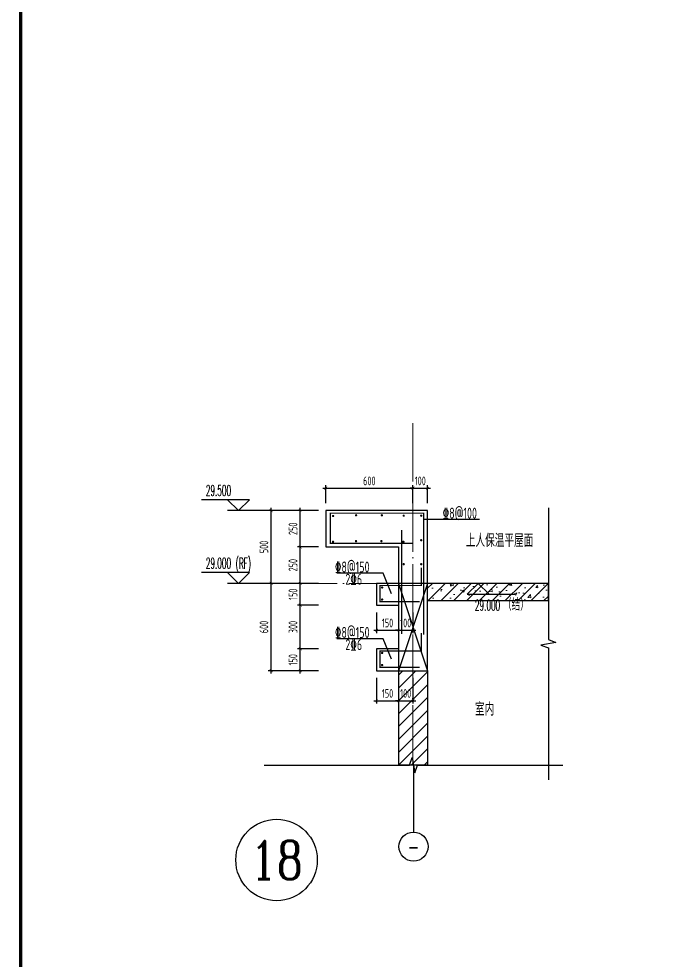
# Model space of a CAD drawing. Extents: x 826826 to 1642106, y -156213 to 399140.
# Drawn here: x 1626184 to 1630585, y 297527 to 303995 of the extents above; entities that cross this region are included whole.
import ezdxf
from ezdxf.enums import TextEntityAlignment as Align

# ---------------------------------------------------------------- set-up
doc = ezdxf.new("R2010")
doc.units = 0
doc.header["$LTSCALE"] = 1000
doc.linetypes.add('DOTE', pattern=[2.42, 2, -0.2, 0.02, -0.2])
doc.layers.get('0').update_dxf_attribs({"linetype": 'CONTINUOUS'})
doc.layers.get('DEFPOINTS').update_dxf_attribs({"linetype": 'CONTINUOUS'})
for name, color, linetype in [('AXIS', 3, 'CONTINUOUS'), ('AXIS_TEXT', 4, 'CONTINUOUS'), ('DIM', 2, 'CONTINUOUS'), ('DIM_ELEV', 3, 'CONTINUOUS'), ('DIM_SYMB', 3, 'CONTINUOUS'), ('PUB_TEXT', 2, 'CONTINUOUS'), ('REIN', 6, 'CONTINUOUS'), ('S-大样-砼线', 7, 'CONTINUOUS'), ('S-引出线', 40, 'CONTINUOUS'), ('TEXT', 2, 'CONTINUOUS'), ('WALL', 5, 'CONTINUOUS')]:
    doc.layers.add(name, color=color, linetype=linetype)
for name, color, linetype, lineweight in [('DOTE', 251, 'DOTE', 9), ('PUB_HATCH', 8, 'CONTINUOUS', 9), ('图框', 9, 'CONTINUOUS', 18)]:
    doc.layers.add(name, color=color, linetype=linetype, lineweight=lineweight)
doc.styles.add('_TCH_AXIS', font='COMPLEX', dxfattribs={"bigfont": 'GBCBIG'})
doc.styles.add('_TCH_DIM', font='SIMPLEX.shx', dxfattribs={"width": 0.7, "bigfont": 'GBCBIG.shx'})
doc.styles.add('COMPLEX', font='COMPLEX')
doc.styles.add('TSSD_DIMENSION', font='Tssdeng.shx', dxfattribs={"width": 0.7, "bigfont": 'tssdchn.shx'})
doc.styles.add('TSSD_REIN', font='tssdeng.shx', dxfattribs={"width": 0.7, "height": 300, "bigfont": 'tssdchn.shx'})
doc.dimstyles.new('TSSD_20_20', dxfattribs={"dimtxt": 60, "dimasz": 20, "dimexe": 20, "dimexo": 50, "dimgap": 20, "dimtad": 1, "dimdec": 0, "dimzin": 0, "dimdsep": 46, "dimtxsty": 'TSSD_DIMENSION', "dimblk": 'ARCHTICK', "dimblk1": 'ARCHTICK', "dimblk2": 'ARCHTICK', "dimcen": 0, "dimdle": 20, "dimclrt": 7, "dimadec": 0, "dimazin": 0, "dimtfac": 1, "dimtdec": 0, "dimtix": 1, "dimtmove": 2, "dimatfit": 3, "dimfxl": 0, "dimtolj": 1, "dimtzin": 0, "dimarcsym": 0})

# ---------------------------------------------------------------- blocks, each defined once
blk = doc.blocks.new('GFDDDDRG')
at = {"layer": '图框', "const_width": 50}
blk.add_lwpolyline([(894110, -159499), (922810, -159499), (922810, -108687), (894110, -108687)], close=True, dxfattribs=at)
blk = doc.blocks.new('_ArchTick')
at = {"color": 0, "linetype": 'ByBlock', "const_width": 0.15}
blk.add_lwpolyline([(-0.5, -0.5), (0.5, 0.5)], dxfattribs=at)
blk = doc.blocks.new('*D1299')
at = {"layer": 'DEFPOINTS', "color": 0}
for p in [(1627918.1, 300116), (1628218.1, 300116), (1628218.1, 299516)]:
    blk.add_point(p, dxfattribs=at)
at = {"layer": 'DIM', "color": 0, "lineweight": -2}
for p, q in [((1628168.1, 300116), (1627898.1, 300116)), ((1627918.1, 299496), (1627918.1, 300136)), ((1628168.1, 299516), (1627898.1, 299516))]:
    blk.add_line(p, q, dxfattribs=at)
at = {"layer": 'DIM', "color": 0, "lineweight": -2, "xscale": 20, "yscale": 20, "zscale": 20}
for p, rotation in [((1627918.1, 300116), 90), ((1627918.1, 299516), 270)]:
    blk.add_blockref('_ArchTick', p, dxfattribs=dict(at, rotation=rotation))
at = {"layer": 'DIM', "color": 7, "insert": (1627868.1, 299816), "char_height": 60, "attachment_point": 5, "rotation": 90, "style": 'TSSD_DIMENSION'}
blk.add_mtext('\\A1;600', dxfattribs=at)
blk = doc.blocks.new('*D1300')
at = {"layer": 'DEFPOINTS', "color": 0}
for p in [(1627918.1, 300616), (1628218.1, 300616), (1628218.1, 300116)]:
    blk.add_point(p, dxfattribs=at)
at = {"layer": 'DIM', "color": 0, "lineweight": -2}
for p, q in [((1628168.1, 300616), (1627898.1, 300616)), ((1627918.1, 300096), (1627918.1, 300636)), ((1628168.1, 300116), (1627898.1, 300116))]:
    blk.add_line(p, q, dxfattribs=at)
at = {"layer": 'DIM', "color": 0, "lineweight": -2, "xscale": 20, "yscale": 20, "zscale": 20}
for p, rotation in [((1627918.1, 300616), 90), ((1627918.1, 300116), 270)]:
    blk.add_blockref('_ArchTick', p, dxfattribs=dict(at, rotation=rotation))
at = {"layer": 'DIM', "color": 7, "insert": (1627868.1, 300366), "char_height": 60, "attachment_point": 5, "rotation": 90, "style": 'TSSD_DIMENSION'}
blk.add_mtext('\\A1;500', dxfattribs=at)
blk = doc.blocks.new('*D1301')
at = {"layer": 'DEFPOINTS', "color": 0}
for p in [(1628642.7, 299966), (1628792.7, 299966), (1628792.7, 299794)]:
    blk.add_point(p, dxfattribs=at)
at = {"layer": 'DIM', "color": 0, "lineweight": -2}
for p, q in [((1628642.7, 299916), (1628642.7, 299774)), ((1628792.7, 299916), (1628792.7, 299774)), ((1628622.7, 299794), (1628812.7, 299794))]:
    blk.add_line(p, q, dxfattribs=at)
at = {"layer": 'DIM', "color": 0, "lineweight": -2, "xscale": 20, "yscale": 20, "zscale": 20, "rotation": 180}
blk.add_blockref('_ArchTick', (1628642.7, 299794), dxfattribs=at)
at = {"layer": 'DIM', "color": 0, "lineweight": -2, "xscale": 20, "yscale": 20, "zscale": 20}
blk.add_blockref('_ArchTick', (1628792.7, 299794), dxfattribs=at)
at = {"layer": 'DIM', "color": 7, "insert": (1628717.7, 299844), "char_height": 60, "attachment_point": 5, "style": 'TSSD_DIMENSION'}
blk.add_mtext('\\A1;150', dxfattribs=at)
blk = doc.blocks.new('*D1302')
at = {"layer": 'DEFPOINTS', "color": 0}
for p in [(1628792.7, 299966), (1628892.7, 299966), (1628892.7, 299794)]:
    blk.add_point(p, dxfattribs=at)
at = {"layer": 'DIM', "color": 0, "lineweight": -2}
for p, q in [((1628792.7, 299916), (1628792.7, 299774)), ((1628892.7, 299916), (1628892.7, 299774)), ((1628792.7, 299794), (1628772.7, 299794)), ((1628792.7, 299794), (1628892.7, 299794)), ((1628892.7, 299794), (1628912.7, 299794))]:
    blk.add_line(p, q, dxfattribs=at)
at = {"layer": 'DIM', "color": 0, "lineweight": -2, "xscale": 20, "yscale": 20, "zscale": 20}
blk.add_blockref('_ArchTick', (1628792.7, 299794), dxfattribs=at)
at = {"layer": 'DIM', "color": 0, "lineweight": -2, "xscale": 20, "yscale": 20, "zscale": 20, "rotation": 180}
blk.add_blockref('_ArchTick', (1628892.7, 299794), dxfattribs=at)
at = {"layer": 'DIM', "color": 7, "insert": (1628842.7, 299844), "char_height": 60, "attachment_point": 5, "style": 'TSSD_DIMENSION'}
blk.add_mtext('\\A1;100', dxfattribs=at)
blk = doc.blocks.new('*D1303')
at = {"layer": 'DEFPOINTS', "color": 0}
for p in [(1628892.7, 300770.1), (1628292.7, 300616), (1628892.7, 300616)]:
    blk.add_point(p, dxfattribs=at)
at = {"layer": 'DIM', "color": 0, "lineweight": -2}
for p, q in [((1628272.7, 300770.1), (1628912.7, 300770.1)), ((1628292.7, 300666), (1628292.7, 300790.1)), ((1628892.7, 300666), (1628892.7, 300790.1))]:
    blk.add_line(p, q, dxfattribs=at)
at = {"layer": 'DIM', "color": 0, "lineweight": -2, "xscale": 20, "yscale": 20, "zscale": 20, "rotation": 180}
blk.add_blockref('_ArchTick', (1628292.7, 300770.1), dxfattribs=at)
at = {"layer": 'DIM', "color": 0, "lineweight": -2, "xscale": 20, "yscale": 20, "zscale": 20}
blk.add_blockref('_ArchTick', (1628892.7, 300770.1), dxfattribs=at)
at = {"layer": 'DIM', "color": 7, "insert": (1628592.7, 300820.1), "char_height": 60, "attachment_point": 5, "style": 'TSSD_DIMENSION'}
blk.add_mtext('\\A1;600', dxfattribs=at)
blk = doc.blocks.new('*D1304')
at = {"layer": 'DEFPOINTS', "color": 0}
for p in [(1628992.7, 300770.1), (1628892.7, 300616), (1628992.7, 300616)]:
    blk.add_point(p, dxfattribs=at)
at = {"layer": 'DIM', "color": 0, "lineweight": -2}
for p, q in [((1628892.7, 300770.1), (1628872.7, 300770.1)), ((1628892.7, 300666), (1628892.7, 300790.1)), ((1628892.7, 300770.1), (1628992.7, 300770.1)), ((1628992.7, 300666), (1628992.7, 300790.1)), ((1628992.7, 300770.1), (1629012.7, 300770.1))]:
    blk.add_line(p, q, dxfattribs=at)
at = {"layer": 'DIM', "color": 0, "lineweight": -2, "xscale": 20, "yscale": 20, "zscale": 20}
blk.add_blockref('_ArchTick', (1628892.7, 300770.1), dxfattribs=at)
at = {"layer": 'DIM', "color": 0, "lineweight": -2, "xscale": 20, "yscale": 20, "zscale": 20, "rotation": 180}
blk.add_blockref('_ArchTick', (1628992.7, 300770.1), dxfattribs=at)
at = {"layer": 'DIM', "color": 7, "insert": (1628942.7, 300820.1), "char_height": 60, "attachment_point": 5, "style": 'TSSD_DIMENSION'}
blk.add_mtext('\\A1;100', dxfattribs=at)
blk = doc.blocks.new('*D1305')
at = {"layer": 'DEFPOINTS', "color": 0}
for p in [(1628642.7, 299516), (1628792.7, 299516), (1628792.7, 299309.5)]:
    blk.add_point(p, dxfattribs=at)
at = {"layer": 'DIM', "color": 0, "lineweight": -2}
for p, q in [((1628642.7, 299466), (1628642.7, 299289.5)), ((1628792.7, 299466), (1628792.7, 299289.5)), ((1628622.7, 299309.5), (1628812.7, 299309.5))]:
    blk.add_line(p, q, dxfattribs=at)
at = {"layer": 'DIM', "color": 0, "lineweight": -2, "xscale": 20, "yscale": 20, "zscale": 20, "rotation": 180}
blk.add_blockref('_ArchTick', (1628642.7, 299309.5), dxfattribs=at)
at = {"layer": 'DIM', "color": 0, "lineweight": -2, "xscale": 20, "yscale": 20, "zscale": 20}
blk.add_blockref('_ArchTick', (1628792.7, 299309.5), dxfattribs=at)
at = {"layer": 'DIM', "color": 7, "insert": (1628717.7, 299359.5), "char_height": 60, "attachment_point": 5, "style": 'TSSD_DIMENSION'}
blk.add_mtext('\\A1;150', dxfattribs=at)
blk = doc.blocks.new('*D1306')
at = {"layer": 'DEFPOINTS', "color": 0}
for p in [(1628792.7, 299516), (1628892.7, 299516), (1628892.7, 299309.5)]:
    blk.add_point(p, dxfattribs=at)
at = {"layer": 'DIM', "color": 0, "lineweight": -2}
for p, q in [((1628792.7, 299466), (1628792.7, 299289.5)), ((1628892.7, 299466), (1628892.7, 299289.5)), ((1628792.7, 299309.5), (1628772.7, 299309.5)), ((1628792.7, 299309.5), (1628892.7, 299309.5)), ((1628892.7, 299309.5), (1628912.7, 299309.5))]:
    blk.add_line(p, q, dxfattribs=at)
at = {"layer": 'DIM', "color": 0, "lineweight": -2, "xscale": 20, "yscale": 20, "zscale": 20}
blk.add_blockref('_ArchTick', (1628792.7, 299309.5), dxfattribs=at)
at = {"layer": 'DIM', "color": 0, "lineweight": -2, "xscale": 20, "yscale": 20, "zscale": 20, "rotation": 180}
blk.add_blockref('_ArchTick', (1628892.7, 299309.5), dxfattribs=at)
at = {"layer": 'DIM', "color": 7, "insert": (1628842.7, 299359.5), "char_height": 60, "attachment_point": 5, "style": 'TSSD_DIMENSION'}
blk.add_mtext('\\A1;100', dxfattribs=at)
blk = doc.blocks.new('*D1307')
at = {"layer": 'DEFPOINTS', "color": 0}
for p in [(1628118.1, 300616), (1628292.7, 300616), (1628292.7, 300366)]:
    blk.add_point(p, dxfattribs=at)
at = {"layer": 'DIM', "color": 0, "lineweight": -2}
for p, q in [((1628242.7, 300616), (1628098.1, 300616)), ((1628118.1, 300346), (1628118.1, 300636)), ((1628242.7, 300366), (1628098.1, 300366))]:
    blk.add_line(p, q, dxfattribs=at)
at = {"layer": 'DIM', "color": 0, "lineweight": -2, "xscale": 20, "yscale": 20, "zscale": 20}
for p, rotation in [((1628118.1, 300616), 90), ((1628118.1, 300366), 270)]:
    blk.add_blockref('_ArchTick', p, dxfattribs=dict(at, rotation=rotation))
at = {"layer": 'DIM', "color": 7, "insert": (1628068.1, 300491), "char_height": 60, "attachment_point": 5, "rotation": 90, "style": 'TSSD_DIMENSION'}
blk.add_mtext('\\A1;250', dxfattribs=at)
blk = doc.blocks.new('*D1308')
at = {"layer": 'DEFPOINTS', "color": 0}
for p in [(1628118.1, 300366), (1628292.7, 300366), (1628292.7, 300116)]:
    blk.add_point(p, dxfattribs=at)
at = {"layer": 'DIM', "color": 0, "lineweight": -2}
for p, q in [((1628242.7, 300366), (1628098.1, 300366)), ((1628118.1, 300096), (1628118.1, 300386)), ((1628242.7, 300116), (1628098.1, 300116))]:
    blk.add_line(p, q, dxfattribs=at)
at = {"layer": 'DIM', "color": 0, "lineweight": -2, "xscale": 20, "yscale": 20, "zscale": 20}
for p, rotation in [((1628118.1, 300366), 90), ((1628118.1, 300116), 270)]:
    blk.add_blockref('_ArchTick', p, dxfattribs=dict(at, rotation=rotation))
at = {"layer": 'DIM', "color": 7, "insert": (1628068.1, 300241), "char_height": 60, "attachment_point": 5, "rotation": 90, "style": 'TSSD_DIMENSION'}
blk.add_mtext('\\A1;250', dxfattribs=at)
blk = doc.blocks.new('*D1309')
at = {"layer": 'DEFPOINTS', "color": 0}
for p in [(1628118.1, 300116), (1628292.7, 300116), (1628292.7, 299966)]:
    blk.add_point(p, dxfattribs=at)
at = {"layer": 'DIM', "color": 0, "lineweight": -2}
for p, q in [((1628242.7, 300116), (1628098.1, 300116)), ((1628118.1, 299946), (1628118.1, 300136)), ((1628242.7, 299966), (1628098.1, 299966))]:
    blk.add_line(p, q, dxfattribs=at)
at = {"layer": 'DIM', "color": 0, "lineweight": -2, "xscale": 20, "yscale": 20, "zscale": 20}
for p, rotation in [((1628118.1, 300116), 90), ((1628118.1, 299966), 270)]:
    blk.add_blockref('_ArchTick', p, dxfattribs=dict(at, rotation=rotation))
at = {"layer": 'DIM', "color": 7, "insert": (1628068.1, 300041), "char_height": 60, "attachment_point": 5, "rotation": 90, "style": 'TSSD_DIMENSION'}
blk.add_mtext('\\A1;150', dxfattribs=at)
blk = doc.blocks.new('*D1310')
at = {"layer": 'DEFPOINTS', "color": 0}
for p in [(1628118.1, 299966), (1628292.7, 299966), (1628292.7, 299666)]:
    blk.add_point(p, dxfattribs=at)
at = {"layer": 'DIM', "color": 0, "lineweight": -2}
for p, q in [((1628242.7, 299966), (1628098.1, 299966)), ((1628118.1, 299646), (1628118.1, 299986)), ((1628242.7, 299666), (1628098.1, 299666))]:
    blk.add_line(p, q, dxfattribs=at)
at = {"layer": 'DIM', "color": 0, "lineweight": -2, "xscale": 20, "yscale": 20, "zscale": 20}
for p, rotation in [((1628118.1, 299966), 90), ((1628118.1, 299666), 270)]:
    blk.add_blockref('_ArchTick', p, dxfattribs=dict(at, rotation=rotation))
at = {"layer": 'DIM', "color": 7, "insert": (1628068.1, 299816), "char_height": 60, "attachment_point": 5, "rotation": 90, "style": 'TSSD_DIMENSION'}
blk.add_mtext('\\A1;300', dxfattribs=at)
blk = doc.blocks.new('*D1311')
at = {"layer": 'DEFPOINTS', "color": 0}
for p in [(1628118.1, 299666), (1628292.7, 299666), (1628292.7, 299516)]:
    blk.add_point(p, dxfattribs=at)
at = {"layer": 'DIM', "color": 0, "lineweight": -2}
for p, q in [((1628242.7, 299666), (1628098.1, 299666)), ((1628118.1, 299496), (1628118.1, 299686)), ((1628242.7, 299516), (1628098.1, 299516))]:
    blk.add_line(p, q, dxfattribs=at)
at = {"layer": 'DIM', "color": 0, "lineweight": -2, "xscale": 20, "yscale": 20, "zscale": 20}
for p, rotation in [((1628118.1, 299666), 90), ((1628118.1, 299516), 270)]:
    blk.add_blockref('_ArchTick', p, dxfattribs=dict(at, rotation=rotation))
at = {"layer": 'DIM', "color": 7, "insert": (1628068.1, 299591), "char_height": 60, "attachment_point": 5, "rotation": 90, "style": 'TSSD_DIMENSION'}
blk.add_mtext('\\A1;150', dxfattribs=at)
blk = doc.blocks.new('_AXISO')
blk.add_circle((0, 0), 0.5)
at = {"layer": 'AXIS_TEXT', "style": 'COMPLEX', "width": 1.041667}
blk.add_attdef('A', text='', height=0.56, dxfattribs=at).set_placement((-0.25, -0.28), (0.25, -0.28), align=Align.FIT)

msp = doc.modelspace()

# ---------------------------------------------------------------- hatches: boundary and pattern name
at = {"layer": 'PUB_HATCH'}
h = msp.add_hatch(dxfattribs=at)
h.set_pattern_fill('钢筋混凝土', color=256, scale=25, style=0)
h.set_pattern_definition([(45, (689015.794, 456209.414), (-44.194174, 44.194174), []), (50, (689015.8, 456209.41), (179.315046, -15.688034), [18.75, -206.25]), (355, (689015.8, 456209.41), (-34.687833, 188.048033), [15, -165]), (100.4514, (689030.74, 456208.1), (144.627345, 172.359886), [15.935047, -175.285528]), (46.1842, (689015.8, 456259.41), (266.81026, -41.379754), [28.125, -309.375]), (96.6356, (689038.03, 456255.97), (233.665676, 243.52947), [23.90257, -262.92825]), (351.1842, (689015.8, 456259.41), (233.66549, 243.52965), [22.5, -247.5]), (21, (689040.8, 456246.91), (149.226763, -100.654723), [18.75, -206.25]), (326, (689040.8, 456246.91), (60.828833, 181.28751), [15, -165]), (71.4514, (689053.23, 456238.53), (210.055657, 80.632624), [15.935047, -175.285528]), (37.5, (689015.794, 456209.414), (3.039964, 83.2234635), [0, -163, 0, -167.5, 0, -165.625]), (7.5, (689015.79, 456209.41), (65.767384, 98.602928), [0, -95.5, 0, -159.25, 0, -63.125]), (327.5, (688960.044, 456209.414), (133.455609, -5.638718), [0, -62.5, 0, -195, 0, -258.75]), (317.5, (688935.04, 456209.41), (145.796542, 25.026246), [0, -81.25, 0, -129.5, 0, -183.75])])
h.paths.add_polyline_path([(1628992.72, 300115.99), (1628992.72, 299995.99), (1629822.95, 299995.99), (1629822.95, 300115.99)])
h = msp.add_hatch(dxfattribs=at)
h.set_pattern_fill('普通砖', color=256, scale=25, style=0)
h.set_pattern_definition([(45, (689015.794, 456254.29), (-44.1941915, 44.1941915), [])])
h.paths.add_polyline_path([(1628992.72, 299515.99), (1628892.69, 299515.99), (1628792.77, 299515.99), (1628792.77, 298866.37), (1628992.77, 298866.37), (1628992.77, 299515.99)])

# ---------------------------------------------------------------- linework, layer by layer
at = {"layer": 'AXIS'}
msp.add_line((1628896.32, 298866.37), (1628896.32, 298406.98), dxfattribs=at)
at = {"layer": 'AXIS', "color": 6}
msp.add_circle((1627955.07, 298215.15), 280, dxfattribs=at)
at = {"layer": 'DIM_ELEV'}
for p, q in [((1627768.11, 300690.99), (1627440.11, 300690.99)), ((1627693.11, 300615.99), (1627618.11, 300690.99)), ((1627693.11, 300615.99), (1627768.11, 300690.99)), ((1628118.11, 300615.99), (1627618.11, 300615.99)), ((1627768.11, 300190.99), (1627440.11, 300190.99)), ((1627693.11, 300115.99), (1627618.11, 300190.99)), ((1627693.11, 300115.99), (1627768.11, 300190.99)), ((1628118.11, 300115.99), (1627618.11, 300115.99))]:
    msp.add_line(p, q, dxfattribs=at)
at = {"layer": 'DIM_ELEV', "color": 3}
for p, q in [((1629340.22, 300115.99), (1629265.22, 300040.99)), ((1629340.22, 300115.99), (1629415.22, 300040.99)), ((1629265.22, 300040.99), (1629593.22, 300040.99))]:
    msp.add_line(p, q, dxfattribs=at)
at = {"layer": 'DIM_SYMB'}
for points in [[(1629822.95, 300636.01), (1629822.95, 299729.31), (1629875.45, 299710.21), (1629770.45, 299691.69), (1629822.95, 299673.06), (1629822.95, 298766.37)], [(1627869.16, 298866.37), (1628867.93, 298866.37), (1628887.04, 298918.87), (1628905.55, 298813.87), (1628924.18, 298866.37), (1629922.95, 298866.37)]]:
    msp.add_lwpolyline(points, dxfattribs=at)
at = {"layer": 'DOTE', "color": 1, "linetype": 'DOTE', "ltscale": 0.2}
for p, q in [((1628892.72, 301215.99), (1628892.72, 298866.38)), ((1629822.95, 300115.99), (1627918.11, 300115.99))]:
    msp.add_line(p, q, dxfattribs=at)
at = {"layer": 'REIN', "const_width": 9}
for points in [[(1628888.58, 300390.09), (1628324.89, 300390.09), (1628324.89, 300598.45), (1628966.02, 300598.45), (1628966.02, 299763.44)], [(1628814.92, 299769.04), (1628814.92, 300483.73)], [(1628950.16, 300224.18), (1628950.16, 300101.23), (1628666.3, 300101.23), (1628666.3, 299989.44), (1628938.81, 299989.44)], [(1628950.16, 299774.18), (1628950.16, 299651.23), (1628666.3, 299651.23), (1628666.3, 299539.44), (1628938.81, 299539.44)]]:
    msp.add_lwpolyline(points, dxfattribs=at)
at = {"layer": 'REIN', "const_width": 8}
for points in [[(1628339.18, 300578.85, 1), (1628347.18, 300578.85, 1)], [(1628497.19, 300583.61, 1), (1628505.19, 300583.61, 1)], [(1628674.88, 300583.61, 1), (1628682.88, 300583.61, 1)], [(1628824.66, 300581.11, 1), (1628832.66, 300581.11, 1)], [(1628945.38, 300581.11, 1), (1628953.38, 300581.11, 1)], [(1628945.38, 300412.57, 1), (1628953.38, 300412.57, 1)], [(1628339.18, 300401.4, 1), (1628347.18, 300401.4, 1)], [(1628497.19, 300406.16, 1), (1628505.19, 300406.16, 1)], [(1628671.53, 300406.16, 1), (1628679.53, 300406.16, 1)], [(1628822.79, 300401.4, 1), (1628830.79, 300401.4, 1)], [(1628824.66, 300247.69, 1), (1628832.66, 300247.69, 1)], [(1628945.38, 300247.69, 1), (1628953.38, 300247.69, 1)], [(1628676.52, 300087.6, 1), (1628684.52, 300087.6, 1)], [(1628676.52, 300004.7, 1), (1628684.52, 300004.7, 1)], [(1628676.52, 299637.6, 1), (1628684.52, 299637.6, 1)], [(1628676.52, 299554.7, 1), (1628684.52, 299554.7, 1)]]:
    msp.add_lwpolyline(points, format="xyb", close=True, dxfattribs=at)
at = {"layer": 'S-大样-砼线'}
for p, q in [((1628792.77, 300115.99), (1628992.77, 299515.99)), ((1628992.77, 300115.99), (1628792.77, 299515.99))]:
    msp.add_line(p, q, dxfattribs=at)
msp.add_lwpolyline([(1628992.77, 300115.99), (1628792.77, 300115.99), (1628792.77, 299515.99), (1628992.77, 299515.99)], close=True, dxfattribs=at)
at = {"layer": 'S-引出线'}
for points in [[(1629350.76, 300555.22), (1628966.02, 300555.22)], [(1628745.54, 300043.96), (1628687.48, 300185.51), (1628369.06, 300185.51)], [(1628745.54, 299593.96), (1628687.48, 299735.51), (1628369.06, 299735.51)]]:
    msp.add_lwpolyline(points, dxfattribs=at)
at = {"layer": 'WALL'}
for p, q in [((1628992.72, 300615.99), (1628292.72, 300615.99)), ((1628292.72, 300615.99), (1628292.72, 300365.99)), ((1628992.72, 300115.99), (1628992.72, 300615.99)), ((1628292.72, 300365.99), (1628792.72, 300365.99)), ((1628792.72, 300365.99), (1628792.72, 300115.99)), ((1628792.72, 300115.99), (1628642.72, 300115.99)), ((1628642.72, 300115.99), (1628642.72, 299965.99)), ((1629822.95, 300115.99), (1628992.72, 300115.99)), ((1629822.95, 299995.99), (1629822.95, 300115.99)), ((1628642.72, 299965.99), (1628792.72, 299965.99)), ((1628792.72, 299965.99), (1628792.72, 299665.99)), ((1628992.72, 299515.99), (1628992.72, 299995.99)), ((1629822.95, 299995.99), (1628992.72, 299995.99)), ((1628792.72, 299665.99), (1628642.72, 299665.99)), ((1628642.72, 299665.99), (1628642.72, 299515.99)), ((1628642.72, 299515.99), (1628992.72, 299515.99)), ((1628792.77, 299515.99), (1628792.77, 298866.37)), ((1628992.77, 299515.99), (1628992.72, 299515.99)), ((1628992.77, 299515.99), (1628992.77, 298866.37)), ((1628992.77, 298866.37), (1628792.77, 298866.37))]:
    msp.add_line(p, q, dxfattribs=at)

# ---------------------------------------------------------------- block references
at = {"xscale": 0.5, "yscale": 0.5, "zscale": 0.5}
msp.add_blockref('GFDDDDRG', (1179141.4, 362492.89), dxfattribs=at)
at = {"layer": 'AXIS'}
ref = msp.add_blockref('_AXISO', (1628896.32, 298306.98), dxfattribs=dict(at, xscale=200, yscale=200, zscale=200))
ref.add_attrib('A', '-', dxfattribs={"layer": 'AXIS_TEXT', "height": 116.49, "style": '_TCH_AXIS', "width": 0.777778}).set_placement((1628857.49, 298248.73), (1628935.15, 298248.73), align=Align.FIT)

# ---------------------------------------------------------------- texts
at = {"layer": 'AXIS_TEXT', "color": 6, "style": '_TCH_AXIS'}
msp.add_text('18', height=262.756, dxfattribs=at).set_placement((1627773.64, 298083.77), (1628136.5, 298083.77), align=Align.FIT)
at = {"layer": 'DIM_ELEV', "color": 7, "style": '_TCH_DIM'}
for s, height, width, p in [('29.000', 74.375, 0.494118, (1629318.66, 299928.46)), ('（结）', 84.397, 0.7, (1629511.16, 299928.46))]:
    msp.add_text(s, height=height, dxfattribs=dict(at, width=width)).set_placement(p)
at = {"layer": 'PUB_TEXT'}
for s, height, style, width, p in [('29.500', 74.375, '_TCH_DIM', 0.494118, (1627469.01, 300717.24)), ('上人保温平屋面', 90, 'TSSD_REIN', 0.7, (1629256.3, 300365.8)), ('29.000', 74.375, '_TCH_DIM', 0.494118, (1627469.01, 300217.24)), ('(RF)', 74.375, '_TCH_DIM', 0.494118, (1627674.41, 300216.01)), ('室内', 90, 'TSSD_REIN', 0.7, (1629318.75, 299206.8))]:
    msp.add_text(s, height=height, dxfattribs=dict(at, style=style, width=width)).set_placement(p)
at = {"layer": 'TEXT', "color": 1, "style": 'TSSD_REIN', "width": 0.7}
msp.add_text('%%1328@100', height=75, rotation=0, dxfattribs=at).set_placement((1629096.5, 300560.85))
at = {"layer": 'TEXT', "style": 'TSSD_REIN', "width": 0.7}
for s, p in [('%%1328@150', (1628355.99, 300191.14)), ('2%%1326', (1628427.92, 300107.1)), ('%%1328@150', (1628355.99, 299741.14)), ('2%%1326', (1628427.92, 299657.1))]:
    msp.add_text(s, height=75, rotation=0, dxfattribs=at).set_placement(p)

# ---------------------------------------------------------------- dimensions: what is measured, and where the dimension line sits
at = {"layer": 'DIM'}
for p1, p2, distance, picture, middle in [((1628292.72, 300615.99), (1628892.72, 300615.99), 154.16, '*D1303', (1628592.72, 300820.15)), ((1628892.72, 300615.99), (1628992.72, 300615.99), 154.16, '*D1304', (1628942.72, 300820.15)), ((1628218.11, 300115.99), (1628218.11, 300615.99), 300, '*D1300', (1627868.11, 300365.99)), ((1628292.72, 300365.99), (1628292.72, 300615.99), 174.61, '*D1307', (1628068.11, 300490.99)), ((1628292.72, 300115.99), (1628292.72, 300365.99), 174.61, '*D1308', (1628068.11, 300240.99)), ((1628218.11, 299515.99), (1628218.11, 300115.99), 300, '*D1299', (1627868.11, 299815.99)), ((1628292.72, 299965.99), (1628292.72, 300115.99), 174.61, '*D1309', (1628068.11, 300040.99)), ((1628292.72, 299665.99), (1628292.72, 299965.99), 174.61, '*D1310', (1628068.11, 299815.99)), ((1628642.72, 299965.99), (1628792.72, 299965.99), -171.98, '*D1301', (1628717.72, 299844.01)), ((1628792.72, 299965.99), (1628892.72, 299965.99), -171.98, '*D1302', (1628842.72, 299844.01)), ((1628292.72, 299515.99), (1628292.72, 299665.99), 174.61, '*D1311', (1628068.11, 299590.99)), ((1628642.72, 299515.99), (1628792.72, 299515.99), -206.45, '*D1305', (1628717.72, 299359.54)), ((1628792.72, 299515.99), (1628892.72, 299515.99), -206.45, '*D1306', (1628842.72, 299359.54))]:
    dim = msp.add_aligned_dim(p1=p1, p2=p2, distance=distance, dimstyle='TSSD_20_20', dxfattribs=at)
    dim.commit()
    dim.dimension.update_dxf_attribs({"geometry": picture, "text_midpoint": middle})

doc.saveas('drawing.dxf')
